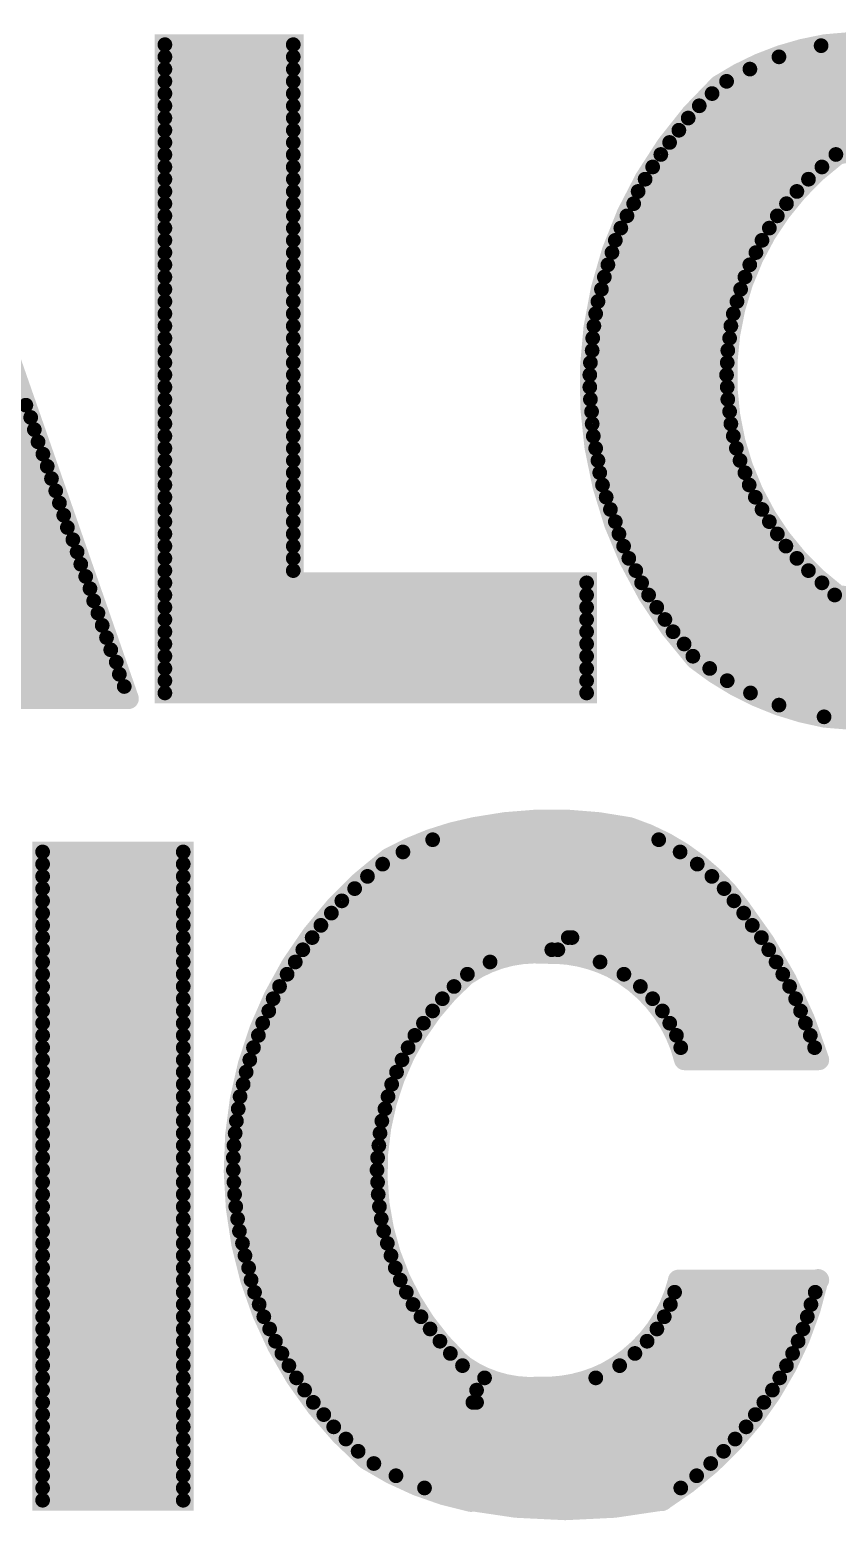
# Model space of a CAD drawing. Extents: x -3908 to 11948, y -2965 to 7442.
# Drawn here: x 3694.9 to 3831.5, y 4861.9 to 5114 of the extents above; entities that cross this region are included whole.
import ezdxf

# ---------------------------------------------------------------- set-up
doc = ezdxf.new("R2010")
doc.units = 0
doc.header["$MEASUREMENT"] = 0
doc.layers.get('0').update_dxf_attribs({"linetype": 'CONTINUOUS'})
doc.layers.add('2D_LINE_26', color=7, linetype='CONTINUOUS')

# ---------------------------------------------------------------- blocks, each defined once
blk = doc.blocks.new('SMOOTH_2$5')
at = {"const_width": 1.25}
blk.add_lwpolyline([(-0.62, 0, 1), (0.62, 0, 1)], format="xyb", close=True, dxfattribs=at)
blk = doc.blocks.new('SMOOTH_3$5')
at = {"const_width": 1.75}
blk.add_lwpolyline([(-0.87, 0, 1), (0.87, 0, 1)], format="xyb", close=True, dxfattribs=at)
blk = doc.blocks.new('DRAWING_89')
at = {"layer": '2D_LINE_26', "const_width": 3.5}
for points in [[(-173.15, 91.47, -0.064667), (-149.7, 91.47)], [(-173.04, -22.29, -0.125), (-194.91, -12.44, -0.408602), (-190.97, 84.58, -0.105987), (-173.04, 91.47)], [(-171.1, 72.9, -0.117031), (-150.2, 72.9)], [(-170.98, 72.86, 0.501309), (-170.98, -1.61)], [(-171.4, -1.6, 0.085291), (-150.3, -1.6)], [(-173.04, -22.29, 0.060725), (-149.21, -22.29)], [(-232.94, -154.91, -0.093647), (-250.59, -147.78, -0.477511), (-246.85, -46.13, -0.079141), (-232.41, -40.91)], [(-232.41, -40.91, -0.100254), (-206.14, -40.91)], [(-174.08, -80.21, 0.093207), (-187.52, -54.35, 0.158384), (-206.14, -40.91)], [(-196.83, -80.21, 0.215294), (-209.08, -64.64, 0.124557), (-220.31, -62.22, 0.171382), (-233.55, -65.73)], [(-233.65, -65.73, 0.501309), (-228.26, -136.48)], [(-197.87, -117.55, -0.215294), (-210.12, -133.11, -0.124557), (-221.34, -135.54, -0.171382), (-234.06, -132.03)], [(-174.18, -117.34, -0.201181), (-200.66, -154.78)], [(-233.55, -154.68, 0.098491), (-200.45, -154.68)]]:
    blk.add_lwpolyline(points, format="xyb", dxfattribs=at)
at = {"layer": '2D_LINE_26'}
for points, const_width in [([(-329.17, 90.49), (-290.9, -19.14)], 3.5), ([(-284.74, -18.16), (-284.74, 91.47), (-263.02, 91.47), (-263.02, 0.46), (-213.38, 0.46), (-213.38, -18.16), (-284.74, -18.16)], 3.5), ([(-284.74, 91.47), (-263.02, 91.47)], 2.5), ([(-149.9, 91.3), (-173.7, 91.3)], 2.5), ([(-284.74, 89.41), (-263.02, 89.41)], 2.5), ([(-284.74, 87.34), (-263.02, 87.34)], 2.5), ([(-185.75, 87.34), (-138.96, 87.34)], 2.5), ([(-180.83, 89.41), (-143.89, 89.41)], 2.5), ([(-284.74, 85.27), (-263.02, 85.27)], 2.5), ([(-189.69, 85.27), (-135.22, 85.27)], 2.5), ([(-284.74, 83.2), (-263.02, 83.2)], 2.5), ([(-192.15, 83.2), (-132.17, 83.2)], 2.5), ([(-284.74, 81.13), (-263.02, 81.13)], 2.5), ([(-194.32, 81.13), (-130, 81.13)], 2.5), ([(-284.74, 79.06), (-263.02, 79.06)], 2.5), ([(-284.74, 77), (-263.02, 77)], 2.5), ([(-197.77, 77), (-125.86, 77)], 2.5), ([(-196.19, 79.06), (-127.73, 79.06)], 2.5), ([(-284.74, 74.93), (-263.02, 74.93)], 2.5), ([(-199.34, 74.93), (-124.19, 74.93)], 2.5), ([(-284.74, 72.86), (-263.02, 72.86)], 2.5), ([(-200.82, 72.9), (-171.2, 72.9)], 2.5), ([(-284.74, 70.79), (-263.02, 70.79)], 2.5), ([(-202.2, 70.79), (-173.56, 70.79)], 2.5), ([(-284.74, 68.72), (-263.02, 68.72)], 2.5), ([(-203.48, 68.72), (-175.84, 68.72)], 2.5), ([(-284.74, 66.65), (-263.02, 66.65)], 2.5), ([(-284.74, 64.58), (-263.02, 64.58)], 2.5), ([(-205.42, 64.58), (-179.56, 64.58)], 2.5), ([(-204.66, 66.65), (-177.8, 66.65)], 2.5), ([(-284.74, 62.52), (-263.02, 62.52)], 2.5), ([(-206.55, 62.52), (-181.11, 62.52)], 2.5), ([(-284.74, 60.45), (-263.02, 60.45)], 2.5), ([(-207.59, 60.45), (-182.46, 60.45)], 2.5), ([(-284.74, 58.38), (-263.02, 58.38)], 2.5), ([(-208.52, 58.38), (-183.7, 58.38)], 2.5), ([(-284.74, 56.31), (-263.02, 56.31)], 2.5), ([(-284.74, 54.24), (-263.02, 54.24)], 2.5), ([(-209.78, 54.24), (-185.77, 54.24)], 2.5), ([(-209.09, 56.31), (-184.73, 56.31)], 2.5), ([(-284.74, 52.17), (-263.02, 52.17)], 2.5), ([(-210.38, 52.17), (-186.59, 52.17)], 2.5), ([(-284.74, 50.1), (-263.02, 50.1)], 2.5), ([(-210.87, 50.1), (-187.32, 50.1)], 2.5), ([(-284.74, 48.04), (-263.02, 48.04)], 2.5), ([(-211.46, 48.04), (-187.94, 48.04)], 2.5), ([(-284.74, 45.97), (-263.02, 45.97)], 2.5), ([(-211.85, 45.97), (-188.56, 45.97)], 2.5), ([(-284.74, 43.9), (-263.02, 43.9)], 2.5), ([(-284.74, 41.83), (-263.02, 41.83)], 2.5), ([(-212.35, 41.83), (-189.18, 41.83)], 2.5), ([(-212.15, 43.9), (-188.97, 43.9)], 2.5), ([(-284.74, 39.76), (-263.02, 39.76)], 2.5), ([(-212.44, 39.76), (-189.49, 39.76)], 2.5), ([(-284.74, 37.69), (-263.02, 37.69)], 2.5), ([(-212.74, 37.69), (-189.59, 37.69)], 2.5), ([(-284.74, 35.63), (-263.02, 35.63)], 2.5), ([(-212.84, 35.63), (-189.7, 35.63)], 2.5), ([(-284.74, 33.56), (-263.02, 33.56)], 2.5), ([(-212.84, 33.56), (-189.59, 33.56)], 2.5), ([(-331.65, 30.5), (-308.27, 30.5)], 2.5), ([(-284.74, 31.49), (-263.02, 31.49)], 2.5), ([(-284.74, 29.42), (-263.02, 29.42)], 2.5), ([(-212.74, 31.49), (-189.49, 31.49)], 2.5), ([(-212.54, 29.42), (-189.18, 29.42)], 2.5), ([(-330.92, 28.43), (-307.45, 28.43)], 2.5), ([(-284.74, 27.35), (-263.02, 27.35)], 2.5), ([(-212.44, 27.35), (-188.97, 27.35)], 2.5), ([(-330.2, 26.37), (-306.83, 26.37)], 2.5), ([(-329.48, 24.3), (-306.21, 24.3)], 2.5), ([(-284.74, 25.28), (-263.02, 25.28)], 2.5), ([(-212.25, 25.28), (-188.56, 25.28)], 2.5), ([(-328.75, 22.23), (-305.38, 22.23)], 2.5), ([(-284.74, 23.21), (-263.02, 23.21)], 2.5), ([(-211.85, 23.21), (-188.04, 23.21)], 2.5), ([(-328.03, 20.16), (-304.65, 20.16)], 2.5), ([(-284.74, 21.15), (-263.02, 21.15)], 2.5), ([(-284.74, 19.08), (-263.02, 19.08)], 2.5), ([(-211.46, 21.15), (-187.42, 21.15)], 2.5), ([(-211.16, 19.08), (-186.59, 19.08)], 2.5), ([(-377.98, 18.09), (-303.93, 18.09)], 2.5), ([(-284.74, 17.01), (-263.02, 17.01)], 2.5), ([(-210.69, 17.01), (-185.87, 17.01)], 2.5), ([(-379.64, 13.96), (-302.59, 13.96)], 2.5), ([(-378.81, 16.02), (-303.21, 16.02)], 2.5), ([(-284.74, 14.94), (-263.02, 14.94)], 2.5), ([(-210.07, 14.94), (-184.83, 14.94)], 2.5), ([(-380.36, 11.89), (-301.86, 11.89)], 2.5), ([(-284.74, 12.87), (-263.02, 12.87)], 2.5), ([(-209.35, 12.87), (-183.7, 12.87)], 2.5), ([(-381.19, 9.82), (-301.24, 9.82)], 2.5), ([(-284.74, 10.8), (-263.02, 10.8)], 2.5), ([(-208.52, 10.8), (-182.46, 10.8)], 2.5), ([(-381.91, 7.75), (-300.31, 7.75)], 2.5), ([(-284.74, 8.73), (-263.02, 8.73)], 2.5), ([(-284.74, 6.67), (-263.02, 6.67)], 2.5), ([(-207.91, 8.73), (-181.11, 8.73)], 2.5), ([(-207.12, 6.67), (-179.66, 6.67)], 2.5), ([(-382.53, 5.68), (-299.59, 5.68)], 2.5), ([(-284.74, 4.6), (-263.02, 4.6)], 2.5), ([(-206.24, 4.6), (-177.8, 4.6)], 2.5), ([(-322.24, 3.61), (-298.97, 3.61)], 2.5), ([(-321.51, 1.54), (-298.14, 1.54)], 2.5), ([(-284.74, 2.53), (-263.02, 2.53)], 2.5), ([(-205.06, 2.53), (-175.84, 2.53)], 2.5), ([(-320.89, -0.52), (-297.42, -0.52)], 2.5), ([(-284.74, 0.46), (-213.38, 0.46)], 2.5), ([(-204.07, 0.46), (-173.56, 0.46)], 2.5), ([(-320.07, -2.59), (-296.79, -2.59)], 2.5), ([(-284.74, -1.61), (-213.38, -1.61)], 2.5), ([(-284.74, -3.68), (-213.38, -3.68)], 2.5), ([(-202.89, -1.6), (-171.4, -1.6)], 2.5), ([(-201.51, -3.68), (-122.61, -3.68)], 2.5), ([(-319.34, -4.66), (-296.07, -4.66)], 2.5), ([(-284.74, -5.74), (-213.38, -5.74)], 2.5), ([(-200.13, -5.74), (-124.09, -5.74)], 2.5), ([(-318.82, -6.73), (-295.35, -6.73)], 2.5), ([(-317.89, -8.8), (-294.62, -8.8)], 2.5), ([(-284.74, -7.81), (-213.38, -7.81)], 2.5), ([(-198.75, -7.81), (-125.86, -7.81)], 2.5), ([(-317.17, -10.87), (-293.9, -10.87)], 2.5), ([(-284.74, -9.88), (-213.38, -9.88)], 2.5), ([(-196.88, -9.88), (-127.64, -9.88)], 2.5), ([(-316.45, -12.94), (-292.97, -12.94)], 2.5), ([(-284.74, -11.95), (-213.38, -11.95)], 2.5), ([(-195.4, -11.95), (-129.9, -11.95)], 2.5), ([(-315.72, -15), (-292.45, -15)], 2.5), ([(-284.74, -14.02), (-213.38, -14.02)], 2.5), ([(-284.74, -16.09), (-213.38, -16.09)], 2.5), ([(-192.55, -14.02), (-132.07, -14.02)], 2.5), ([(-189.59, -16.09), (-134.92, -16.09)], 2.5), ([(-315, -17.07), (-291.62, -17.07)], 2.5), ([(-314.27, -19.14), (-290.9, -19.14)], 3.5), ([(-284.74, -18.16), (-213.38, -18.16)], 2.5), ([(-185.65, -18.16), (-138.47, -18.16)], 2.5), ([(-180.83, -20.22), (-142.71, -20.22)], 2.5), ([(-173.2, -22.2), (-149.5, -22.2)], 2.5), ([(-232.3, -40.9), (-206.2, -40.9)], 3.5), ([(-239.43, -42.98), (-201.18, -42.98)], 2.5), ([(-305.43, -45.05), (-281.64, -45.05)], 2.5), ([(-244.46, -45.05), (-197.56, -45.05)], 2.5), ([(-305.43, -47.11), (-281.64, -47.11)], 2.5), ([(-247.9, -47.11), (-194.66, -47.11)], 2.5), ([(-305.43, -49.18), (-281.64, -49.18)], 2.5), ([(-305.43, -51.25), (-281.64, -51.25)], 2.5), ([(-252.63, -51.25), (-190.11, -51.25)], 2.5), ([(-250.46, -49.18), (-192.18, -49.18)], 2.5), ([(-305.43, -53.32), (-281.64, -53.32)], 2.5), ([(-254.8, -53.32), (-188.45, -53.32)], 2.5), ([(-305.43, -55.39), (-281.64, -55.39)], 2.5), ([(-256.57, -55.39), (-186.8, -55.39)], 2.5), ([(-305.43, -57.46), (-281.64, -57.46)], 2.5), ([(-258.34, -57.46), (-185.35, -57.46)], 2.5), ([(-305.43, -59.53), (-281.64, -59.53)], 2.5), ([(-305.43, -61.59), (-281.64, -61.59)], 2.5), ([(-261.4, -61.59), (-218.24, -61.59)], 2.5), ([(-259.82, -59.53), (-215.86, -59.53)], 2.5), ([(-219.27, -61.59), (-182.56, -61.59)], 2.5), ([(-216.48, -59.53), (-183.8, -59.53)], 2.5), ([(-305.43, -63.66), (-281.64, -63.66)], 2.5), ([(-262.68, -63.66), (-229.72, -63.66)], 2.5), ([(-211.1, -63.66), (-181.32, -63.66)], 2.5), ([(-305.43, -65.73), (-281.64, -65.73)], 2.5), ([(-264.06, -65.73), (-233.55, -65.73)], 2.5), ([(-207.07, -65.73), (-180.18, -65.73)], 2.5), ([(-305.43, -67.8), (-281.64, -67.8)], 2.5), ([(-265.34, -67.8), (-235.82, -67.8)], 2.5), ([(-204.28, -67.8), (-179.04, -67.8)], 2.5), ([(-305.43, -69.87), (-281.64, -69.87)], 2.5), ([(-266.42, -69.87), (-237.79, -69.87)], 2.5), ([(-202.21, -69.87), (-178.01, -69.87)], 2.5), ([(-305.43, -71.94), (-281.64, -71.94)], 2.5), ([(-305.43, -74.01), (-281.64, -74.01)], 2.5), ([(-268.19, -74.01), (-240.99, -74.01)], 2.5), ([(-267.16, -71.94), (-239.44, -71.94)], 2.5), ([(-200.56, -71.94), (-177.18, -71.94)], 2.5), ([(-199.31, -74.01), (-176.35, -74.01)], 2.5), ([(-305.43, -76.07), (-281.64, -76.07)], 2.5), ([(-268.92, -76.07), (-242.44, -76.07)], 2.5), ([(-198.18, -76.07), (-175.53, -76.07)], 2.5), ([(-305.43, -78.14), (-281.64, -78.14)], 2.5), ([(-269.75, -78.14), (-243.58, -78.14)], 2.5), ([(-197.45, -78.14), (-174.8, -78.14)], 2.5), ([(-305.43, -80.21), (-281.64, -80.21)], 2.5), ([(-270.37, -80.21), (-244.61, -80.21)], 2.5), ([(-196.73, -80.21), (-174.08, -80.21)], 3.5), ([(-305.43, -82.28), (-281.64, -82.28)], 2.5), ([(-305.43, -84.35), (-281.64, -84.35)], 2.5), ([(-271.5, -84.35), (-246.37, -84.35)], 2.5), ([(-270.99, -82.28), (-245.54, -82.28)], 2.5), ([(-305.43, -86.42), (-281.64, -86.42)], 2.5), ([(-272.02, -86.42), (-246.99, -86.42)], 2.5), ([(-305.43, -88.49), (-281.64, -88.49)], 2.5), ([(-272.33, -88.49), (-247.51, -88.49)], 2.5), ([(-305.43, -90.55), (-281.64, -90.55)], 2.5), ([(-272.64, -90.55), (-248.03, -90.55)], 2.5), ([(-305.43, -92.62), (-281.64, -92.62)], 2.5), ([(-272.85, -92.62), (-248.34, -92.62)], 2.5), ([(-305.43, -94.69), (-281.64, -94.69)], 2.5), ([(-305.43, -96.76), (-281.64, -96.76)], 2.5), ([(-273.16, -96.76), (-248.75, -96.76)], 2.5), ([(-273.06, -94.69), (-248.54, -94.69)], 2.5), ([(-305.43, -98.83), (-281.64, -98.83)], 2.5), ([(-273.16, -98.83), (-248.85, -98.83)], 2.5), ([(-305.43, -100.9), (-281.64, -100.9)], 2.5), ([(-273.06, -100.9), (-248.75, -100.9)], 2.5), ([(-305.43, -102.96), (-281.64, -102.96)], 2.5), ([(-272.95, -102.96), (-248.65, -102.96)], 2.5), ([(-305.43, -105.03), (-281.64, -105.03)], 2.5), ([(-305.43, -107.1), (-281.64, -107.1)], 2.5), ([(-272.75, -105.03), (-248.44, -105.03)], 2.5), ([(-272.44, -107.1), (-248.13, -107.1)], 2.5), ([(-305.43, -109.17), (-281.64, -109.17)], 2.5), ([(-272.13, -109.17), (-247.72, -109.17)], 2.5), ([(-305.43, -111.24), (-281.64, -111.24)], 2.5), ([(-271.61, -111.24), (-247.1, -111.24)], 2.5), ([(-305.43, -113.31), (-281.64, -113.31)], 2.5), ([(-271.19, -113.31), (-246.48, -113.31)], 2.5), ([(-305.43, -115.38), (-281.64, -115.38)], 2.5), ([(-270.57, -115.38), (-245.75, -115.38)], 2.5), ([(-197.87, -117.44), (-174.08, -117.44)], 3.5), ([(-305.43, -117.44), (-281.64, -117.44)], 2.5), ([(-305.43, -119.51), (-281.64, -119.51)], 2.5), ([(-270.16, -117.44), (-244.92, -117.44)], 2.5), ([(-269.57, -119.51), (-243.89, -119.51)], 2.5), ([(-198.49, -119.51), (-174.7, -119.51)], 2.5), ([(-305.43, -121.58), (-281.64, -121.58)], 2.5), ([(-268.79, -121.58), (-242.75, -121.58)], 2.5), ([(-199.21, -121.58), (-175.42, -121.58)], 2.5), ([(-305.43, -123.65), (-281.64, -123.65)], 2.5), ([(-268, -123.65), (-241.41, -123.65)], 2.5), ([(-200.24, -123.65), (-176.04, -123.65)], 2.5), ([(-305.43, -125.72), (-281.64, -125.72)], 2.5), ([(-267.01, -125.72), (-239.86, -125.72)], 2.5), ([(-201.49, -125.72), (-176.77, -125.72)], 2.5), ([(-305.43, -127.79), (-281.64, -127.79)], 2.5), ([(-266.03, -127.79), (-238.2, -127.79)], 2.5), ([(-203.14, -127.79), (-177.59, -127.79)], 2.5), ([(-305.43, -129.86), (-281.64, -129.86)], 2.5), ([(-305.43, -131.92), (-281.64, -131.92)], 2.5), ([(-264.94, -129.86), (-236.44, -129.86)], 2.5), ([(-263.76, -131.92), (-234.38, -131.92)], 2.5), ([(-207.79, -131.92), (-179.56, -131.92)], 2.5), ([(-205.21, -129.86), (-178.53, -129.86)], 2.5), ([(-305.43, -133.99), (-281.64, -133.99)], 2.5), ([(-262.48, -133.99), (-230.65, -133.99)], 2.5), ([(-211.83, -133.99), (-180.7, -133.99)], 2.5), ([(-305.43, -136.06), (-281.64, -136.06)], 2.5), ([(-261.1, -136.06), (-232, -136.06)], 2.5), ([(-232, -136.06), (-181.94, -136.06)], 2.5), ([(-305.43, -138.13), (-281.64, -138.13)], 2.5), ([(-259.63, -138.13), (-232, -138.13)], 2.5), ([(-232.62, -138.13), (-183.39, -138.13)], 2.5), ([(-305.43, -140.2), (-281.64, -140.2)], 2.5), ([(-305.43, -142.27), (-281.64, -142.27)], 2.5), ([(-257.85, -140.2), (-184.83, -140.2)], 2.5), ([(-256.18, -142.27), (-186.39, -142.27)], 2.5), ([(-305.43, -144.33), (-281.64, -144.33)], 2.5), ([(-254.11, -144.33), (-188.25, -144.33)], 2.5), ([(-305.43, -146.4), (-281.64, -146.4)], 2.5), ([(-252.04, -146.4), (-190.21, -146.4)], 2.5), ([(-305.43, -148.47), (-281.64, -148.47)], 2.5), ([(-249.38, -148.47), (-192.38, -148.47)], 2.5), ([(-305.43, -150.54), (-281.64, -150.54)], 2.5), ([(-245.64, -150.54), (-194.76, -150.54)], 2.5), ([(-305.43, -152.61), (-281.64, -152.61)], 2.5), ([(-305.43, -154.68), (-281.64, -154.68)], 2.5), ([(-240.81, -152.61), (-197.45, -152.61)], 2.5), ([(-233.3, -154.8), (-201.2, -154.8)], 3.5)]:
    blk.add_lwpolyline(points, dxfattribs=dict(at, const_width=const_width))
at = {"layer": '2D_LINE_26', "const_width": 3.5}
blk.add_lwpolyline([(-305.43, -45.05), (-305.43, -154.68), (-281.64, -154.68), (-281.64, -45.05)], close=True, dxfattribs=at)
at = {"layer": '2D_LINE_26'}
for name, p in [('SMOOTH_3$5', (-284.74, 91.47)), ('SMOOTH_2$5', (-284.74, 91.47)), ('SMOOTH_3$5', (-263.02, 91.47)), ('SMOOTH_2$5', (-263.02, 91.47)), ('SMOOTH_2$5', (-173.7, 91.3)), ('SMOOTH_3$5', (-173.15, 91.47)), ('SMOOTH_3$5', (-173.04, 91.47)), ('SMOOTH_2$5', (-284.74, 89.41)), ('SMOOTH_2$5', (-284.74, 87.34)), ('SMOOTH_2$5', (-263.02, 89.41)), ('SMOOTH_2$5', (-263.02, 87.34)), ('SMOOTH_2$5', (-185.75, 87.34)), ('SMOOTH_2$5', (-180.83, 89.41)), ('SMOOTH_2$5', (-284.74, 85.27)), ('SMOOTH_2$5', (-263.02, 85.27)), ('SMOOTH_3$5', (-190.97, 84.58)), ('SMOOTH_2$5', (-189.69, 85.27)), ('SMOOTH_2$5', (-284.74, 83.2)), ('SMOOTH_2$5', (-263.02, 83.2)), ('SMOOTH_2$5', (-192.15, 83.2)), ('SMOOTH_2$5', (-284.74, 81.13)), ('SMOOTH_2$5', (-263.02, 81.13)), ('SMOOTH_2$5', (-194.32, 81.13)), ('SMOOTH_2$5', (-284.74, 79.06)), ('SMOOTH_2$5', (-284.74, 77)), ('SMOOTH_2$5', (-263.02, 79.06)), ('SMOOTH_2$5', (-263.02, 77)), ('SMOOTH_2$5', (-197.77, 77)), ('SMOOTH_2$5', (-196.19, 79.06)), ('SMOOTH_2$5', (-284.74, 74.93)), ('SMOOTH_2$5', (-263.02, 74.93)), ('SMOOTH_2$5', (-199.34, 74.93)), ('SMOOTH_2$5', (-284.74, 72.86)), ('SMOOTH_2$5', (-263.02, 72.86)), ('SMOOTH_2$5', (-200.82, 72.9)), ('SMOOTH_3$5', (-171.1, 72.9)), ('SMOOTH_3$5', (-170.98, 72.86)), ('SMOOTH_2$5', (-171.2, 72.9)), ('SMOOTH_2$5', (-284.74, 70.79)), ('SMOOTH_2$5', (-263.02, 70.79)), ('SMOOTH_2$5', (-202.2, 70.79)), ('SMOOTH_2$5', (-173.56, 70.79)), ('SMOOTH_2$5', (-284.74, 68.72)), ('SMOOTH_2$5', (-263.02, 68.72)), ('SMOOTH_2$5', (-203.48, 68.72)), ('SMOOTH_2$5', (-175.84, 68.72)), ('SMOOTH_2$5', (-284.74, 66.65)), ('SMOOTH_2$5', (-284.74, 64.58)), ('SMOOTH_2$5', (-263.02, 66.65)), ('SMOOTH_2$5', (-263.02, 64.58)), ('SMOOTH_2$5', (-205.42, 64.58)), ('SMOOTH_2$5', (-204.66, 66.65)), ('SMOOTH_2$5', (-179.56, 64.58)), ('SMOOTH_2$5', (-177.8, 66.65)), ('SMOOTH_2$5', (-284.74, 62.52)), ('SMOOTH_2$5', (-263.02, 62.52)), ('SMOOTH_2$5', (-206.55, 62.52)), ('SMOOTH_2$5', (-181.11, 62.52)), ('SMOOTH_2$5', (-284.74, 60.45)), ('SMOOTH_2$5', (-263.02, 60.45)), ('SMOOTH_2$5', (-207.59, 60.45)), ('SMOOTH_2$5', (-182.46, 60.45)), ('SMOOTH_2$5', (-284.74, 58.38)), ('SMOOTH_2$5', (-263.02, 58.38)), ('SMOOTH_2$5', (-208.52, 58.38)), ('SMOOTH_2$5', (-183.7, 58.38)), ('SMOOTH_2$5', (-284.74, 56.31)), ('SMOOTH_2$5', (-284.74, 54.24)), ('SMOOTH_2$5', (-263.02, 56.31)), ('SMOOTH_2$5', (-263.02, 54.24)), ('SMOOTH_2$5', (-209.78, 54.24)), ('SMOOTH_2$5', (-209.09, 56.31)), ('SMOOTH_2$5', (-185.77, 54.24)), ('SMOOTH_2$5', (-184.73, 56.31)), ('SMOOTH_2$5', (-284.74, 52.17)), ('SMOOTH_2$5', (-263.02, 52.17)), ('SMOOTH_2$5', (-210.38, 52.17)), ('SMOOTH_2$5', (-186.59, 52.17)), ('SMOOTH_2$5', (-284.74, 50.1)), ('SMOOTH_2$5', (-263.02, 50.1)), ('SMOOTH_2$5', (-210.87, 50.1)), ('SMOOTH_2$5', (-187.32, 50.1)), ('SMOOTH_2$5', (-284.74, 48.04)), ('SMOOTH_2$5', (-263.02, 48.04)), ('SMOOTH_2$5', (-211.46, 48.04)), ('SMOOTH_2$5', (-187.94, 48.04)), ('SMOOTH_2$5', (-284.74, 45.97)), ('SMOOTH_2$5', (-263.02, 45.97)), ('SMOOTH_2$5', (-211.85, 45.97)), ('SMOOTH_2$5', (-188.56, 45.97)), ('SMOOTH_2$5', (-284.74, 43.9)), ('SMOOTH_2$5', (-284.74, 41.83)), ('SMOOTH_2$5', (-263.02, 43.9)), ('SMOOTH_2$5', (-263.02, 41.83)), ('SMOOTH_2$5', (-212.35, 41.83)), ('SMOOTH_2$5', (-212.15, 43.9)), ('SMOOTH_2$5', (-189.18, 41.83)), ('SMOOTH_2$5', (-188.97, 43.9)), ('SMOOTH_2$5', (-284.74, 39.76)), ('SMOOTH_2$5', (-263.02, 39.76)), ('SMOOTH_2$5', (-212.44, 39.76)), ('SMOOTH_2$5', (-189.49, 39.76)), ('SMOOTH_2$5', (-284.74, 37.69)), ('SMOOTH_2$5', (-263.02, 37.69)), ('SMOOTH_2$5', (-212.74, 37.69)), ('SMOOTH_2$5', (-189.59, 37.69)), ('SMOOTH_2$5', (-284.74, 35.63)), ('SMOOTH_2$5', (-263.02, 35.63)), ('SMOOTH_2$5', (-212.84, 35.63)), ('SMOOTH_2$5', (-189.7, 35.63)), ('SMOOTH_2$5', (-284.74, 33.56)), ('SMOOTH_2$5', (-263.02, 33.56)), ('SMOOTH_2$5', (-212.84, 33.56)), ('SMOOTH_2$5', (-189.59, 33.56)), ('SMOOTH_2$5', (-308.27, 30.5)), ('SMOOTH_2$5', (-284.74, 31.49)), ('SMOOTH_2$5', (-284.74, 29.42)), ('SMOOTH_2$5', (-263.02, 31.49)), ('SMOOTH_2$5', (-263.02, 29.42)), ('SMOOTH_2$5', (-212.74, 31.49)), ('SMOOTH_2$5', (-212.54, 29.42)), ('SMOOTH_2$5', (-189.49, 31.49)), ('SMOOTH_2$5', (-189.18, 29.42)), ('SMOOTH_2$5', (-307.45, 28.43)), ('SMOOTH_2$5', (-284.74, 27.35)), ('SMOOTH_2$5', (-263.02, 27.35)), ('SMOOTH_2$5', (-212.44, 27.35)), ('SMOOTH_2$5', (-188.97, 27.35)), ('SMOOTH_2$5', (-306.83, 26.37)), ('SMOOTH_2$5', (-306.21, 24.3)), ('SMOOTH_2$5', (-284.74, 25.28)), ('SMOOTH_2$5', (-263.02, 25.28)), ('SMOOTH_2$5', (-212.25, 25.28)), ('SMOOTH_2$5', (-188.56, 25.28)), ('SMOOTH_2$5', (-305.38, 22.23)), ('SMOOTH_2$5', (-284.74, 23.21)), ('SMOOTH_2$5', (-263.02, 23.21)), ('SMOOTH_2$5', (-211.85, 23.21)), ('SMOOTH_2$5', (-188.04, 23.21)), ('SMOOTH_2$5', (-304.65, 20.16)), ('SMOOTH_2$5', (-284.74, 21.15)), ('SMOOTH_2$5', (-284.74, 19.08)), ('SMOOTH_2$5', (-263.02, 21.15)), ('SMOOTH_2$5', (-263.02, 19.08)), ('SMOOTH_2$5', (-211.46, 21.15)), ('SMOOTH_2$5', (-211.16, 19.08)), ('SMOOTH_2$5', (-187.42, 21.15)), ('SMOOTH_2$5', (-186.59, 19.08)), ('SMOOTH_2$5', (-303.93, 18.09)), ('SMOOTH_2$5', (-284.74, 17.01)), ('SMOOTH_2$5', (-263.02, 17.01)), ('SMOOTH_2$5', (-210.69, 17.01)), ('SMOOTH_2$5', (-185.87, 17.01)), ('SMOOTH_2$5', (-303.21, 16.02)), ('SMOOTH_2$5', (-302.59, 13.96)), ('SMOOTH_2$5', (-284.74, 14.94)), ('SMOOTH_2$5', (-263.02, 14.94)), ('SMOOTH_2$5', (-210.07, 14.94)), ('SMOOTH_2$5', (-184.83, 14.94)), ('SMOOTH_2$5', (-301.86, 11.89)), ('SMOOTH_2$5', (-284.74, 12.87)), ('SMOOTH_2$5', (-263.02, 12.87)), ('SMOOTH_2$5', (-209.35, 12.87)), ('SMOOTH_2$5', (-183.7, 12.87)), ('SMOOTH_2$5', (-301.24, 9.82)), ('SMOOTH_2$5', (-284.74, 10.8)), ('SMOOTH_2$5', (-263.02, 10.8)), ('SMOOTH_2$5', (-208.52, 10.8)), ('SMOOTH_2$5', (-182.46, 10.8)), ('SMOOTH_2$5', (-300.31, 7.75)), ('SMOOTH_2$5', (-284.74, 8.73)), ('SMOOTH_2$5', (-284.74, 6.67)), ('SMOOTH_2$5', (-263.02, 8.73)), ('SMOOTH_2$5', (-263.02, 6.67)), ('SMOOTH_2$5', (-207.91, 8.73)), ('SMOOTH_2$5', (-207.12, 6.67)), ('SMOOTH_2$5', (-181.11, 8.73)), ('SMOOTH_2$5', (-179.66, 6.67)), ('SMOOTH_2$5', (-299.59, 5.68)), ('SMOOTH_2$5', (-284.74, 4.6)), ('SMOOTH_2$5', (-263.02, 4.6)), ('SMOOTH_2$5', (-206.24, 4.6)), ('SMOOTH_2$5', (-177.8, 4.6)), ('SMOOTH_2$5', (-298.97, 3.61)), ('SMOOTH_2$5', (-298.14, 1.54)), ('SMOOTH_2$5', (-284.74, 2.53)), ('SMOOTH_2$5', (-263.02, 2.53)), ('SMOOTH_2$5', (-205.06, 2.53)), ('SMOOTH_2$5', (-175.84, 2.53)), ('SMOOTH_2$5', (-297.42, -0.52)), ('SMOOTH_2$5', (-284.74, 0.46)), ('SMOOTH_3$5', (-263.02, 0.46)), ('SMOOTH_3$5', (-213.38, 0.46)), ('SMOOTH_2$5', (-213.38, 0.46)), ('SMOOTH_2$5', (-204.07, 0.46)), ('SMOOTH_2$5', (-173.56, 0.46)), ('SMOOTH_3$5', (-171.4, -1.6)), ('SMOOTH_3$5', (-170.98, -1.61)), ('SMOOTH_2$5', (-296.79, -2.59)), ('SMOOTH_2$5', (-284.74, -1.61)), ('SMOOTH_2$5', (-284.74, -3.68)), ('SMOOTH_2$5', (-213.38, -1.61)), ('SMOOTH_2$5', (-213.38, -3.68)), ('SMOOTH_2$5', (-202.89, -1.6)), ('SMOOTH_2$5', (-201.51, -3.68)), ('SMOOTH_2$5', (-171.4, -1.6)), ('SMOOTH_2$5', (-296.07, -4.66)), ('SMOOTH_2$5', (-284.74, -5.74)), ('SMOOTH_2$5', (-213.38, -5.74)), ('SMOOTH_2$5', (-200.13, -5.74)), ('SMOOTH_2$5', (-295.35, -6.73)), ('SMOOTH_2$5', (-294.62, -8.8)), ('SMOOTH_2$5', (-284.74, -7.81)), ('SMOOTH_2$5', (-213.38, -7.81)), ('SMOOTH_2$5', (-198.75, -7.81)), ('SMOOTH_2$5', (-293.9, -10.87)), ('SMOOTH_2$5', (-284.74, -9.88)), ('SMOOTH_2$5', (-213.38, -9.88)), ('SMOOTH_2$5', (-196.88, -9.88)), ('SMOOTH_2$5', (-292.97, -12.94)), ('SMOOTH_2$5', (-284.74, -11.95)), ('SMOOTH_2$5', (-213.38, -11.95)), ('SMOOTH_3$5', (-194.91, -12.44)), ('SMOOTH_2$5', (-195.4, -11.95)), ('SMOOTH_2$5', (-292.45, -15)), ('SMOOTH_2$5', (-284.74, -14.02)), ('SMOOTH_2$5', (-284.74, -16.09)), ('SMOOTH_2$5', (-213.38, -14.02)), ('SMOOTH_2$5', (-213.38, -16.09)), ('SMOOTH_2$5', (-192.55, -14.02)), ('SMOOTH_2$5', (-189.59, -16.09)), ('SMOOTH_2$5', (-291.62, -17.07)), ('SMOOTH_3$5', (-290.9, -19.14)), ('SMOOTH_3$5', (-290.9, -19.14)), ('SMOOTH_3$5', (-284.74, -18.16)), ('SMOOTH_3$5', (-284.74, -18.16)), ('SMOOTH_2$5', (-284.74, -18.16)), ('SMOOTH_3$5', (-213.38, -18.16)), ('SMOOTH_2$5', (-213.38, -18.16)), ('SMOOTH_2$5', (-185.65, -18.16)), ('SMOOTH_2$5', (-180.83, -20.22)), ('SMOOTH_3$5', (-173.04, -22.29)), ('SMOOTH_3$5', (-173.04, -22.29)), ('SMOOTH_2$5', (-173.2, -22.2)), ('SMOOTH_3$5', (-232.41, -40.91)), ('SMOOTH_3$5', (-232.41, -40.91)), ('SMOOTH_3$5', (-232.3, -40.9)), ('SMOOTH_3$5', (-206.2, -40.9)), ('SMOOTH_3$5', (-206.14, -40.91)), ('SMOOTH_3$5', (-206.14, -40.91)), ('SMOOTH_2$5', (-239.43, -42.98)), ('SMOOTH_2$5', (-201.18, -42.98)), ('SMOOTH_3$5', (-305.43, -45.05)), ('SMOOTH_2$5', (-305.43, -45.05)), ('SMOOTH_3$5', (-281.64, -45.05)), ('SMOOTH_2$5', (-281.64, -45.05)), ('SMOOTH_3$5', (-246.85, -46.13)), ('SMOOTH_2$5', (-244.46, -45.05)), ('SMOOTH_2$5', (-197.56, -45.05)), ('SMOOTH_2$5', (-305.43, -47.11)), ('SMOOTH_2$5', (-281.64, -47.11)), ('SMOOTH_2$5', (-247.9, -47.11)), ('SMOOTH_2$5', (-194.66, -47.11)), ('SMOOTH_2$5', (-305.43, -49.18)), ('SMOOTH_2$5', (-305.43, -51.25)), ('SMOOTH_2$5', (-281.64, -49.18)), ('SMOOTH_2$5', (-281.64, -51.25)), ('SMOOTH_2$5', (-252.63, -51.25)), ('SMOOTH_2$5', (-250.46, -49.18)), ('SMOOTH_2$5', (-192.18, -49.18)), ('SMOOTH_2$5', (-190.11, -51.25)), ('SMOOTH_2$5', (-305.43, -53.32)), ('SMOOTH_2$5', (-281.64, -53.32)), ('SMOOTH_2$5', (-254.8, -53.32)), ('SMOOTH_2$5', (-188.45, -53.32)), ('SMOOTH_3$5', (-187.52, -54.35)), ('SMOOTH_2$5', (-305.43, -55.39)), ('SMOOTH_2$5', (-281.64, -55.39)), ('SMOOTH_2$5', (-256.57, -55.39)), ('SMOOTH_2$5', (-186.8, -55.39)), ('SMOOTH_2$5', (-305.43, -57.46)), ('SMOOTH_2$5', (-281.64, -57.46)), ('SMOOTH_2$5', (-258.34, -57.46)), ('SMOOTH_2$5', (-185.35, -57.46)), ('SMOOTH_2$5', (-305.43, -59.53)), ('SMOOTH_2$5', (-305.43, -61.59)), ('SMOOTH_2$5', (-281.64, -59.53)), ('SMOOTH_2$5', (-281.64, -61.59)), ('SMOOTH_2$5', (-261.4, -61.59)), ('SMOOTH_2$5', (-259.82, -59.53)), ('SMOOTH_3$5', (-220.31, -62.22)), ('SMOOTH_2$5', (-219.27, -61.59)), ('SMOOTH_2$5', (-218.24, -61.59)), ('SMOOTH_2$5', (-216.48, -59.53)), ('SMOOTH_2$5', (-215.86, -59.53)), ('SMOOTH_2$5', (-183.8, -59.53)), ('SMOOTH_2$5', (-182.56, -61.59)), ('SMOOTH_2$5', (-305.43, -63.66)), ('SMOOTH_2$5', (-281.64, -63.66)), ('SMOOTH_2$5', (-262.68, -63.66)), ('SMOOTH_2$5', (-229.72, -63.66)), ('SMOOTH_2$5', (-211.1, -63.66)), ('SMOOTH_3$5', (-209.08, -64.64)), ('SMOOTH_2$5', (-181.32, -63.66)), ('SMOOTH_2$5', (-305.43, -65.73)), ('SMOOTH_2$5', (-281.64, -65.73)), ('SMOOTH_2$5', (-264.06, -65.73)), ('SMOOTH_3$5', (-233.65, -65.73)), ('SMOOTH_3$5', (-233.55, -65.73)), ('SMOOTH_2$5', (-233.55, -65.73)), ('SMOOTH_2$5', (-207.07, -65.73)), ('SMOOTH_2$5', (-180.18, -65.73)), ('SMOOTH_2$5', (-305.43, -67.8)), ('SMOOTH_2$5', (-281.64, -67.8)), ('SMOOTH_2$5', (-265.34, -67.8)), ('SMOOTH_2$5', (-235.82, -67.8)), ('SMOOTH_2$5', (-204.28, -67.8)), ('SMOOTH_2$5', (-179.04, -67.8)), ('SMOOTH_2$5', (-305.43, -69.87)), ('SMOOTH_2$5', (-281.64, -69.87)), ('SMOOTH_2$5', (-266.42, -69.87)), ('SMOOTH_2$5', (-237.79, -69.87)), ('SMOOTH_2$5', (-202.21, -69.87)), ('SMOOTH_2$5', (-178.01, -69.87)), ('SMOOTH_2$5', (-305.43, -71.94)), ('SMOOTH_2$5', (-305.43, -74.01)), ('SMOOTH_2$5', (-281.64, -71.94)), ('SMOOTH_2$5', (-281.64, -74.01)), ('SMOOTH_2$5', (-268.19, -74.01)), ('SMOOTH_2$5', (-267.16, -71.94)), ('SMOOTH_2$5', (-240.99, -74.01)), ('SMOOTH_2$5', (-239.44, -71.94)), ('SMOOTH_2$5', (-200.56, -71.94)), ('SMOOTH_2$5', (-199.31, -74.01)), ('SMOOTH_2$5', (-177.18, -71.94)), ('SMOOTH_2$5', (-176.35, -74.01)), ('SMOOTH_2$5', (-305.43, -76.07)), ('SMOOTH_2$5', (-281.64, -76.07)), ('SMOOTH_2$5', (-268.92, -76.07)), ('SMOOTH_2$5', (-242.44, -76.07)), ('SMOOTH_2$5', (-198.18, -76.07)), ('SMOOTH_2$5', (-175.53, -76.07)), ('SMOOTH_2$5', (-305.43, -78.14)), ('SMOOTH_2$5', (-281.64, -78.14)), ('SMOOTH_2$5', (-269.75, -78.14)), ('SMOOTH_2$5', (-243.58, -78.14)), ('SMOOTH_2$5', (-197.45, -78.14)), ('SMOOTH_2$5', (-174.8, -78.14)), ('SMOOTH_2$5', (-305.43, -80.21)), ('SMOOTH_2$5', (-281.64, -80.21)), ('SMOOTH_2$5', (-270.37, -80.21)), ('SMOOTH_2$5', (-244.61, -80.21)), ('SMOOTH_3$5', (-196.83, -80.21)), ('SMOOTH_3$5', (-196.73, -80.21)), ('SMOOTH_3$5', (-174.08, -80.21)), ('SMOOTH_3$5', (-174.08, -80.21)), ('SMOOTH_2$5', (-305.43, -82.28)), ('SMOOTH_2$5', (-305.43, -84.35)), ('SMOOTH_2$5', (-281.64, -82.28)), ('SMOOTH_2$5', (-281.64, -84.35)), ('SMOOTH_2$5', (-271.5, -84.35)), ('SMOOTH_2$5', (-270.99, -82.28)), ('SMOOTH_2$5', (-246.37, -84.35)), ('SMOOTH_2$5', (-245.54, -82.28)), ('SMOOTH_2$5', (-305.43, -86.42)), ('SMOOTH_2$5', (-281.64, -86.42)), ('SMOOTH_2$5', (-272.02, -86.42)), ('SMOOTH_2$5', (-246.99, -86.42)), ('SMOOTH_2$5', (-305.43, -88.49)), ('SMOOTH_2$5', (-281.64, -88.49)), ('SMOOTH_2$5', (-272.33, -88.49)), ('SMOOTH_2$5', (-247.51, -88.49)), ('SMOOTH_2$5', (-305.43, -90.55)), ('SMOOTH_2$5', (-281.64, -90.55)), ('SMOOTH_2$5', (-272.64, -90.55)), ('SMOOTH_2$5', (-248.03, -90.55)), ('SMOOTH_2$5', (-305.43, -92.62)), ('SMOOTH_2$5', (-281.64, -92.62)), ('SMOOTH_2$5', (-272.85, -92.62)), ('SMOOTH_2$5', (-248.34, -92.62)), ('SMOOTH_2$5', (-305.43, -94.69)), ('SMOOTH_2$5', (-305.43, -96.76)), ('SMOOTH_2$5', (-281.64, -94.69)), ('SMOOTH_2$5', (-281.64, -96.76)), ('SMOOTH_2$5', (-273.16, -96.76)), ('SMOOTH_2$5', (-273.06, -94.69)), ('SMOOTH_2$5', (-248.75, -96.76)), ('SMOOTH_2$5', (-248.54, -94.69)), ('SMOOTH_2$5', (-305.43, -98.83)), ('SMOOTH_2$5', (-281.64, -98.83)), ('SMOOTH_2$5', (-273.16, -98.83)), ('SMOOTH_2$5', (-248.85, -98.83)), ('SMOOTH_2$5', (-305.43, -100.9)), ('SMOOTH_2$5', (-281.64, -100.9)), ('SMOOTH_2$5', (-273.06, -100.9)), ('SMOOTH_2$5', (-248.75, -100.9)), ('SMOOTH_2$5', (-305.43, -102.96)), ('SMOOTH_2$5', (-281.64, -102.96)), ('SMOOTH_2$5', (-272.95, -102.96)), ('SMOOTH_2$5', (-248.65, -102.96)), ('SMOOTH_2$5', (-305.43, -105.03)), ('SMOOTH_2$5', (-305.43, -107.1)), ('SMOOTH_2$5', (-281.64, -105.03)), ('SMOOTH_2$5', (-281.64, -107.1)), ('SMOOTH_2$5', (-272.75, -105.03)), ('SMOOTH_2$5', (-272.44, -107.1)), ('SMOOTH_2$5', (-248.44, -105.03)), ('SMOOTH_2$5', (-248.13, -107.1)), ('SMOOTH_2$5', (-305.43, -109.17)), ('SMOOTH_2$5', (-281.64, -109.17)), ('SMOOTH_2$5', (-272.13, -109.17)), ('SMOOTH_2$5', (-247.72, -109.17)), ('SMOOTH_2$5', (-305.43, -111.24)), ('SMOOTH_2$5', (-281.64, -111.24)), ('SMOOTH_2$5', (-271.61, -111.24)), ('SMOOTH_2$5', (-247.1, -111.24)), ('SMOOTH_2$5', (-305.43, -113.31)), ('SMOOTH_2$5', (-281.64, -113.31)), ('SMOOTH_2$5', (-271.19, -113.31)), ('SMOOTH_2$5', (-246.48, -113.31)), ('SMOOTH_2$5', (-305.43, -115.38)), ('SMOOTH_2$5', (-281.64, -115.38)), ('SMOOTH_2$5', (-270.57, -115.38)), ('SMOOTH_2$5', (-245.75, -115.38)), ('SMOOTH_3$5', (-197.87, -117.44)), ('SMOOTH_3$5', (-197.87, -117.55)), ('SMOOTH_3$5', (-174.18, -117.34)), ('SMOOTH_3$5', (-174.08, -117.44)), ('SMOOTH_2$5', (-305.43, -117.44)), ('SMOOTH_2$5', (-305.43, -119.51)), ('SMOOTH_2$5', (-281.64, -117.44)), ('SMOOTH_2$5', (-281.64, -119.51)), ('SMOOTH_2$5', (-270.16, -117.44)), ('SMOOTH_2$5', (-269.57, -119.51)), ('SMOOTH_2$5', (-244.92, -117.44)), ('SMOOTH_2$5', (-243.89, -119.51)), ('SMOOTH_2$5', (-198.49, -119.51)), ('SMOOTH_2$5', (-174.7, -119.51)), ('SMOOTH_2$5', (-305.43, -121.58)), ('SMOOTH_2$5', (-281.64, -121.58)), ('SMOOTH_2$5', (-268.79, -121.58)), ('SMOOTH_2$5', (-242.75, -121.58)), ('SMOOTH_2$5', (-199.21, -121.58)), ('SMOOTH_2$5', (-175.42, -121.58)), ('SMOOTH_2$5', (-305.43, -123.65)), ('SMOOTH_2$5', (-281.64, -123.65)), ('SMOOTH_2$5', (-268, -123.65)), ('SMOOTH_2$5', (-241.41, -123.65)), ('SMOOTH_2$5', (-200.24, -123.65)), ('SMOOTH_2$5', (-176.04, -123.65)), ('SMOOTH_2$5', (-305.43, -125.72)), ('SMOOTH_2$5', (-281.64, -125.72)), ('SMOOTH_2$5', (-267.01, -125.72)), ('SMOOTH_2$5', (-239.86, -125.72)), ('SMOOTH_2$5', (-201.49, -125.72)), ('SMOOTH_2$5', (-176.77, -125.72)), ('SMOOTH_2$5', (-305.43, -127.79)), ('SMOOTH_2$5', (-281.64, -127.79)), ('SMOOTH_2$5', (-266.03, -127.79)), ('SMOOTH_2$5', (-238.2, -127.79)), ('SMOOTH_2$5', (-203.14, -127.79)), ('SMOOTH_2$5', (-177.59, -127.79)), ('SMOOTH_2$5', (-305.43, -129.86)), ('SMOOTH_2$5', (-305.43, -131.92)), ('SMOOTH_2$5', (-281.64, -129.86)), ('SMOOTH_2$5', (-281.64, -131.92)), ('SMOOTH_2$5', (-264.94, -129.86)), ('SMOOTH_2$5', (-263.76, -131.92)), ('SMOOTH_2$5', (-236.44, -129.86)), ('SMOOTH_3$5', (-234.06, -132.03)), ('SMOOTH_2$5', (-234.38, -131.92)), ('SMOOTH_2$5', (-207.79, -131.92)), ('SMOOTH_2$5', (-205.21, -129.86)), ('SMOOTH_2$5', (-179.56, -131.92)), ('SMOOTH_2$5', (-178.53, -129.86)), ('SMOOTH_2$5', (-305.43, -133.99)), ('SMOOTH_2$5', (-281.64, -133.99)), ('SMOOTH_2$5', (-262.48, -133.99)), ('SMOOTH_2$5', (-230.65, -133.99)), ('SMOOTH_2$5', (-211.83, -133.99)), ('SMOOTH_3$5', (-210.12, -133.11)), ('SMOOTH_2$5', (-180.7, -133.99)), ('SMOOTH_2$5', (-305.43, -136.06)), ('SMOOTH_2$5', (-281.64, -136.06)), ('SMOOTH_2$5', (-261.1, -136.06)), ('SMOOTH_2$5', (-232, -136.06)), ('SMOOTH_2$5', (-232, -136.06)), ('SMOOTH_3$5', (-228.26, -136.48)), ('SMOOTH_3$5', (-221.34, -135.54)), ('SMOOTH_2$5', (-181.94, -136.06)), ('SMOOTH_2$5', (-305.43, -138.13)), ('SMOOTH_2$5', (-281.64, -138.13)), ('SMOOTH_2$5', (-259.63, -138.13)), ('SMOOTH_2$5', (-232.62, -138.13)), ('SMOOTH_2$5', (-232, -138.13)), ('SMOOTH_2$5', (-183.39, -138.13)), ('SMOOTH_2$5', (-305.43, -140.2)), ('SMOOTH_2$5', (-305.43, -142.27)), ('SMOOTH_2$5', (-281.64, -140.2)), ('SMOOTH_2$5', (-281.64, -142.27)), ('SMOOTH_2$5', (-257.85, -140.2)), ('SMOOTH_2$5', (-256.18, -142.27)), ('SMOOTH_2$5', (-186.39, -142.27)), ('SMOOTH_2$5', (-184.83, -140.2)), ('SMOOTH_2$5', (-305.43, -144.33)), ('SMOOTH_2$5', (-281.64, -144.33)), ('SMOOTH_2$5', (-254.11, -144.33)), ('SMOOTH_2$5', (-188.25, -144.33)), ('SMOOTH_2$5', (-305.43, -146.4)), ('SMOOTH_2$5', (-281.64, -146.4)), ('SMOOTH_2$5', (-252.04, -146.4)), ('SMOOTH_3$5', (-250.59, -147.78)), ('SMOOTH_2$5', (-190.21, -146.4)), ('SMOOTH_2$5', (-305.43, -148.47)), ('SMOOTH_2$5', (-281.64, -148.47)), ('SMOOTH_2$5', (-249.38, -148.47)), ('SMOOTH_2$5', (-192.38, -148.47)), ('SMOOTH_2$5', (-305.43, -150.54)), ('SMOOTH_2$5', (-281.64, -150.54)), ('SMOOTH_2$5', (-245.64, -150.54)), ('SMOOTH_2$5', (-194.76, -150.54)), ('SMOOTH_3$5', (-305.43, -154.68)), ('SMOOTH_2$5', (-305.43, -152.61)), ('SMOOTH_2$5', (-305.43, -154.68)), ('SMOOTH_3$5', (-281.64, -154.68)), ('SMOOTH_2$5', (-281.64, -152.61)), ('SMOOTH_2$5', (-281.64, -154.68)), ('SMOOTH_2$5', (-240.81, -152.61)), ('SMOOTH_3$5', (-233.55, -154.68)), ('SMOOTH_3$5', (-233.3, -154.8)), ('SMOOTH_3$5', (-232.94, -154.91)), ('SMOOTH_3$5', (-201.2, -154.8)), ('SMOOTH_3$5', (-200.66, -154.78)), ('SMOOTH_3$5', (-200.45, -154.68)), ('SMOOTH_2$5', (-197.45, -152.61))]:
    blk.add_blockref(name, p, dxfattribs=at)

msp = doc.modelspace()

# ---------------------------------------------------------------- block references
msp.add_blockref('DRAWING_89', (4002.5, 5020))

doc.saveas('drawing.dxf')
